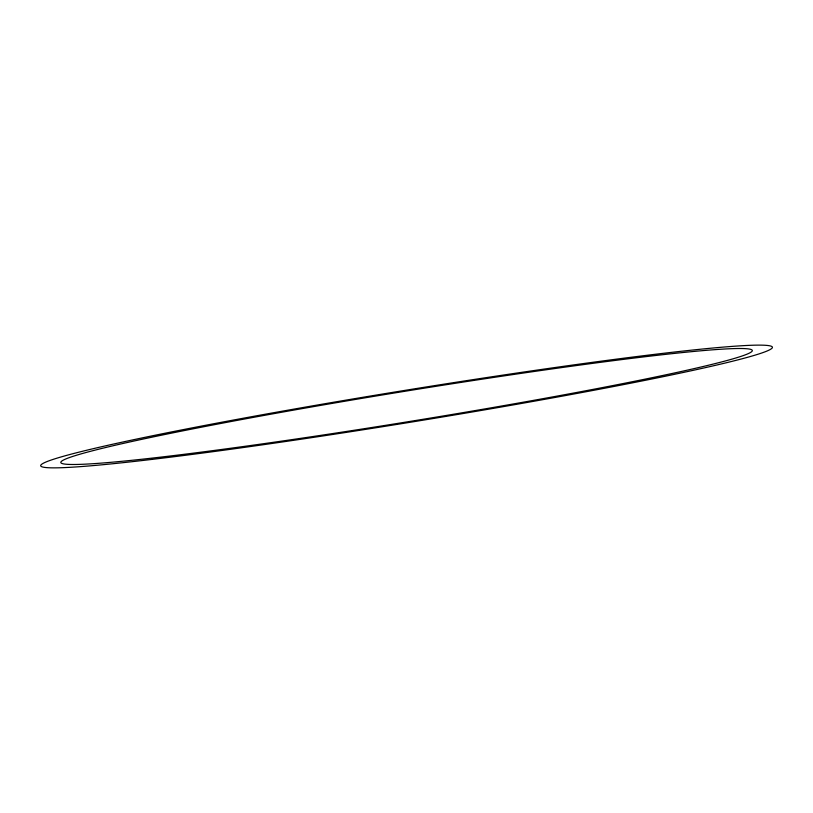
<?xml version="1.0" encoding="UTF-8"?>
<svg xmlns="http://www.w3.org/2000/svg" width="813" height="813" viewBox="0 0 813 813"><rect width="100%" height="100%" fill="white"/><g stroke="black" fill="none" stroke-linecap="round" stroke-linejoin="round"><path stroke-width="1.22" d="M151.889 459.416A370.657 16.169 -9.2 0 0 761.375 353.127A370.657 16.169 -9.2 0 0 306.227 406.957A370.657 16.169 -9.2 0 0 151.889 459.416M165.832 456.52A350.362 15.284 -9.2 0 0 741.954 356.043A350.362 15.284 -9.2 0 0 311.725 406.937A350.362 15.284 -9.2 0 0 165.832 456.52"/></g></svg>
